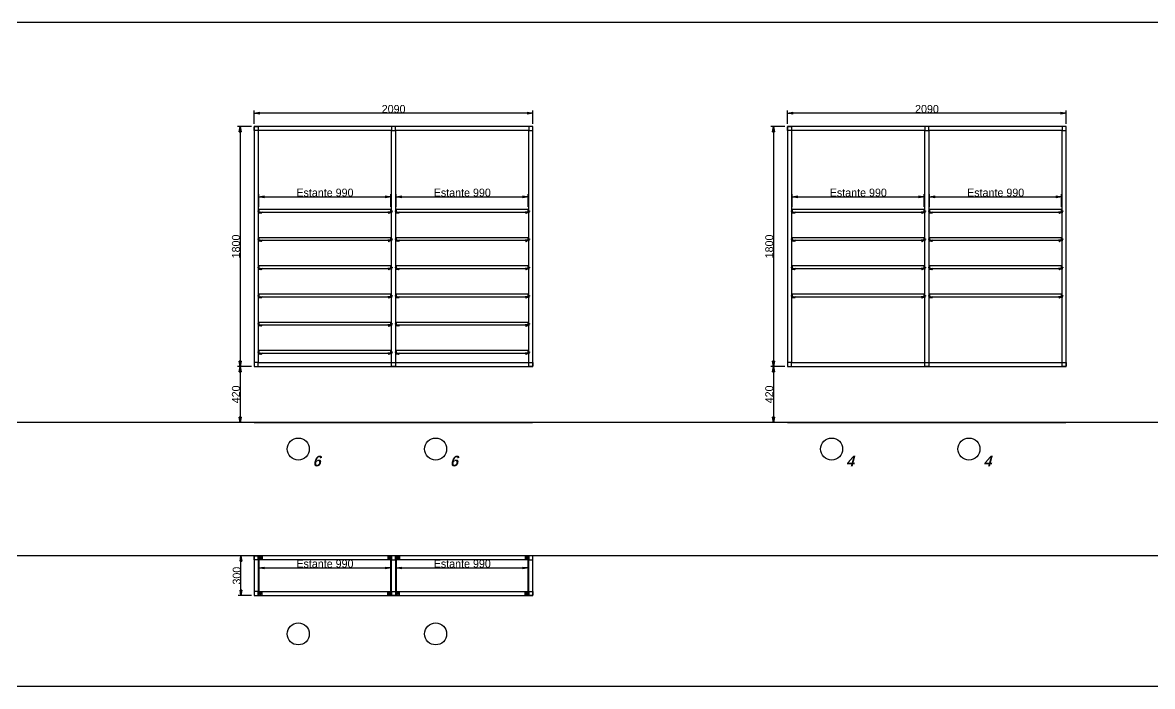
# Paper-space layout 'Jordi B.' of a CAD drawing. Header units: millimetres. Extents: x 23627 to 226976, y -18096 to 223844.
# Drawn here: x 73455 to 81928, y 99685 to 104666 of the extents above; entities that cross this region are included whole.
import ezdxf

# ---------------------------------------------------------------- set-up
doc = ezdxf.new("R2010")
doc.units = ezdxf.units.MM
doc.header["$PDMODE"] = 35
doc.header["$PDSIZE"] = 5
doc.linetypes.add('Discontinua JB', pattern=[0.75, 0.5, -0.25])
for name, color, linetype in [('Cotas bloques dinámicos PM espacio', 140, 'Continuous'), ('Linea Capa Color 0000 JB', 7, 'Continuous'), ('Linea Capa Color 0140 Blau Vidre JB', 140, 'Continuous'), ('Linea Capa Color 0202 Lila Parets JB', 202, 'Continuous')]:
    doc.layers.add(name, color=color, linetype=linetype)
doc.styles.add('Jordi Ava', font='Avant Garde MEdium BT.ttf')
doc.styles.add('Stylus BT JB', font='stylu.ttf', dxfattribs={"oblique": 15})
doc.dimstyles.new('Jordi Ava 2015', dxfattribs={"dimtxt": 60, "dimasz": 40, "dimexe": 20, "dimexo": 20, "dimgap": 0.09, "dimtad": 1, "dimdec": 0, "dimzin": 0, "dimdsep": 46, "dimtxsty": 'Jordi Ava', "dimblk": 'CLOSED', "dimcen": 1.5, "dimclrd": 7, "dimclre": 7, "dimclrt": 256, "dimadec": 0, "dimazin": 0, "dimtfac": 0.05, "dimtdec": 0, "dimtofl": 0, "dimtmove": 0, "dimatfit": 3, "dimldrblk": 'CLOSED', "dimfxl": 90, "dimtolj": 1, "dimtzin": 0, "dimlwd": -1, "dimlwe": -1, "dimarcsym": 0})

# ---------------------------------------------------------------- blocks, each defined once
blk = doc.blocks.new('*U784')
at = {"layer": 'Linea Capa Color 0202 Lila Parets JB', "ltscale": 10}
for p, q in [((64496.7, 3000), (0, 3000)), ((64496.7, 0), (700, 0))]:
    blk.add_line(p, q, dxfattribs=at)
blk = doc.blocks.new('_Closed')
at = {"color": 0, "linetype": 'ByBlock', "lineweight": -2}
for p, q in [((-1, 0.17), (0, 0)), ((-1, 0.17), (-1, -0.17)), ((0, 0), (-1, -0.17)), ((0, 0), (-1, 0))]:
    blk.add_line(p, q, dxfattribs=at)
blk = doc.blocks.new('*D2102')
at = {"layer": 'Cotas bloques dinámicos PM espacio', "color": 7, "ltscale": 10, "transparency": 16777216}
for p, q in [((-1043.7, 2240), (-1043.7, 2340)), ((1006.3, 2320), (-1003.7, 2320)), ((1046.3, 2240), (1046.3, 2340))]:
    blk.add_line(p, q, dxfattribs=at)
at = {"layer": 'Defpoints', "color": 0, "ltscale": 10, "transparency": 16777216}
for p in [(-1043.7, 2320), (-1043.7, 2220), (1046.3, 2220)]:
    blk.add_point(p, dxfattribs=at)
at = {"layer": 'Cotas bloques dinámicos PM espacio', "color": 7, "ltscale": 10, "transparency": 16777216, "xscale": 40, "yscale": 40, "zscale": 40, "rotation": 180}
blk.add_blockref('_Closed', (-1043.7, 2320), dxfattribs=at)
at = {"layer": 'Cotas bloques dinámicos PM espacio', "color": 7, "ltscale": 10, "transparency": 16777216, "xscale": 40, "yscale": 40, "zscale": 40}
blk.add_blockref('_Closed', (1046.3, 2320), dxfattribs=at)
at = {"layer": 'Cotas bloques dinámicos PM espacio', "ltscale": 10, "transparency": 16777216, "insert": (1.3, 2351.3), "char_height": 60, "attachment_point": 5, "style": 'Jordi Ava'}
blk.add_mtext('\\A1;2090', dxfattribs=at)
blk = doc.blocks.new('*D2103')
at = {"layer": 'Cotas bloques dinámicos PM espacio', "color": 7, "ltscale": 10, "transparency": 16777216}
for p, q in [((-1063.7, 2220), (-1169.9, 2220)), ((-1149.9, 2180), (-1149.9, 460.5)), ((-1063.7, 420.5), (-1169.9, 420.5))]:
    blk.add_line(p, q, dxfattribs=at)
at = {"layer": 'Defpoints', "color": 0, "ltscale": 10, "transparency": 16777216}
for p in [(-1043.7, 2220), (-1149.9, 420.5), (-1043.7, 420.5)]:
    blk.add_point(p, dxfattribs=at)
at = {"layer": 'Cotas bloques dinámicos PM espacio', "color": 7, "ltscale": 10, "transparency": 16777216, "xscale": 40, "yscale": 40, "zscale": 40}
for p, rotation in [((-1149.9, 2220), 90), ((-1149.9, 420.5), 270)]:
    blk.add_blockref('_Closed', p, dxfattribs=dict(at, rotation=rotation))
at = {"layer": 'Cotas bloques dinámicos PM espacio', "ltscale": 10, "transparency": 16777216, "insert": (-1181.1, 1320.2), "char_height": 60, "attachment_point": 5, "rotation": 90, "style": 'Jordi Ava'}
blk.add_mtext('\\A1;1800', dxfattribs=at)
blk = doc.blocks.new('*D1209')
at = {"layer": 'Cotas bloques dinámicos PM espacio', "color": 7, "ltscale": 10, "transparency": 16777216}
for p, q in [((-1063.7, 420.5), (-1169.9, 420.5)), ((-1149.9, 380.5), (-1149.9, 40)), ((-1063.7, 0), (-1169.9, 0))]:
    blk.add_line(p, q, dxfattribs=at)
at = {"layer": 'Defpoints', "color": 0, "ltscale": 10, "transparency": 16777216}
for p in [(-1043.7, 420.5), (-1043.7, 0), (-1149.9, 0)]:
    blk.add_point(p, dxfattribs=at)
at = {"layer": 'Cotas bloques dinámicos PM espacio', "color": 7, "ltscale": 10, "transparency": 16777216, "xscale": 40, "yscale": 40, "zscale": 40}
for p, rotation in [((-1149.9, 420.5), 90), ((-1149.9, 0), 270)]:
    blk.add_blockref('_Closed', p, dxfattribs=dict(at, rotation=rotation))
at = {"layer": 'Cotas bloques dinámicos PM espacio', "ltscale": 10, "transparency": 16777216, "insert": (-1181.1, 210.2), "char_height": 60, "attachment_point": 5, "rotation": 90, "style": 'Jordi Ava'}
blk.add_mtext('\\A1;420', dxfattribs=at)
blk = doc.blocks.new('*D1210')
at = {"layer": 'Cotas bloques dinámicos PM espacio', "color": 7, "ltscale": 10, "transparency": 16777216}
for p, q in [((-1008.7, 1617), (-1008.7, 1712.5)), ((-18.7, 1617), (-18.7, 1712.5)), ((-968.7, 1692.5), (-58.7, 1692.5))]:
    blk.add_line(p, q, dxfattribs=at)
at = {"layer": 'Defpoints', "color": 0, "ltscale": 10, "transparency": 16777216}
for p in [(-18.7, 1692.5), (-1008.7, 1597), (-18.7, 1597)]:
    blk.add_point(p, dxfattribs=at)
at = {"layer": 'Cotas bloques dinámicos PM espacio', "color": 7, "ltscale": 10, "transparency": 16777216, "xscale": 40, "yscale": 40, "zscale": 40, "rotation": 180}
blk.add_blockref('_Closed', (-1008.7, 1692.5), dxfattribs=at)
at = {"layer": 'Cotas bloques dinámicos PM espacio', "color": 7, "ltscale": 10, "transparency": 16777216, "xscale": 40, "yscale": 40, "zscale": 40}
blk.add_blockref('_Closed', (-18.7, 1692.5), dxfattribs=at)
at = {"layer": 'Cotas bloques dinámicos PM espacio', "ltscale": 10, "transparency": 16777216, "insert": (-513.7, 1723.8), "char_height": 60, "attachment_point": 5, "style": 'Jordi Ava'}
blk.add_mtext('\\A1;Estante 990', dxfattribs=at)
blk = doc.blocks.new('*D1208')
at = {"layer": 'Cotas bloques dinámicos PM espacio', "color": 7, "ltscale": 10, "transparency": 16777216}
for p, q in [((21.3, 1617), (21.3, 1712.5)), ((1011.3, 1617), (1011.3, 1712.5)), ((61.3, 1692.5), (971.3, 1692.5))]:
    blk.add_line(p, q, dxfattribs=at)
at = {"layer": 'Defpoints', "color": 0, "ltscale": 10, "transparency": 16777216}
for p in [(1011.3, 1692.5), (21.3, 1597), (1011.3, 1597)]:
    blk.add_point(p, dxfattribs=at)
at = {"layer": 'Cotas bloques dinámicos PM espacio', "color": 7, "ltscale": 10, "transparency": 16777216, "xscale": 40, "yscale": 40, "zscale": 40, "rotation": 180}
blk.add_blockref('_Closed', (21.3, 1692.5), dxfattribs=at)
at = {"layer": 'Cotas bloques dinámicos PM espacio', "color": 7, "ltscale": 10, "transparency": 16777216, "xscale": 40, "yscale": 40, "zscale": 40}
blk.add_blockref('_Closed', (1011.3, 1692.5), dxfattribs=at)
at = {"layer": 'Cotas bloques dinámicos PM espacio', "ltscale": 10, "transparency": 16777216, "insert": (516.3, 1723.8), "char_height": 60, "attachment_point": 5, "style": 'Jordi Ava'}
blk.add_mtext('\\A1;Estante 990', dxfattribs=at)
blk = doc.blocks.new('*D1211')
at = {"layer": 'Cotas bloques dinámicos PM espacio', "color": 7, "ltscale": 10, "transparency": 16777216}
for p, q in [((-1043.7, 2240), (-1043.7, 2340)), ((1006.3, 2320), (-1003.7, 2320)), ((1046.3, 2240), (1046.3, 2340))]:
    blk.add_line(p, q, dxfattribs=at)
at = {"layer": 'Defpoints', "color": 0, "ltscale": 10, "transparency": 16777216}
for p in [(-1043.7, 2320), (-1043.7, 2220), (1046.3, 2220)]:
    blk.add_point(p, dxfattribs=at)
at = {"layer": 'Cotas bloques dinámicos PM espacio', "color": 7, "ltscale": 10, "transparency": 16777216, "xscale": 40, "yscale": 40, "zscale": 40, "rotation": 180}
blk.add_blockref('_Closed', (-1043.7, 2320), dxfattribs=at)
at = {"layer": 'Cotas bloques dinámicos PM espacio', "color": 7, "ltscale": 10, "transparency": 16777216, "xscale": 40, "yscale": 40, "zscale": 40}
blk.add_blockref('_Closed', (1046.3, 2320), dxfattribs=at)
at = {"layer": 'Cotas bloques dinámicos PM espacio', "ltscale": 10, "transparency": 16777216, "insert": (1.3, 2351.3), "char_height": 60, "attachment_point": 5, "style": 'Jordi Ava'}
blk.add_mtext('\\A1;2090', dxfattribs=at)
blk = doc.blocks.new('*D1212')
at = {"layer": 'Cotas bloques dinámicos PM espacio', "color": 7, "ltscale": 10, "transparency": 16777216}
for p, q in [((-1063.7, 2220), (-1169.9, 2220)), ((-1149.9, 2180), (-1149.9, 460.5)), ((-1063.7, 420.5), (-1169.9, 420.5))]:
    blk.add_line(p, q, dxfattribs=at)
at = {"layer": 'Defpoints', "color": 0, "ltscale": 10, "transparency": 16777216}
for p in [(-1043.7, 2220), (-1149.9, 420.5), (-1043.7, 420.5)]:
    blk.add_point(p, dxfattribs=at)
at = {"layer": 'Cotas bloques dinámicos PM espacio', "color": 7, "ltscale": 10, "transparency": 16777216, "xscale": 40, "yscale": 40, "zscale": 40}
for p, rotation in [((-1149.9, 2220), 90), ((-1149.9, 420.5), 270)]:
    blk.add_blockref('_Closed', p, dxfattribs=dict(at, rotation=rotation))
at = {"layer": 'Cotas bloques dinámicos PM espacio', "ltscale": 10, "transparency": 16777216, "insert": (-1181.1, 1320.2), "char_height": 60, "attachment_point": 5, "rotation": 90, "style": 'Jordi Ava'}
blk.add_mtext('\\A1;1800', dxfattribs=at)
blk = doc.blocks.new('*D1213')
at = {"layer": 'Cotas bloques dinámicos PM espacio', "color": 7, "ltscale": 10, "transparency": 16777216}
for p, q in [((-1063.7, 420.5), (-1169.9, 420.5)), ((-1149.9, 380.5), (-1149.9, 40)), ((-1063.7, 0), (-1169.9, 0))]:
    blk.add_line(p, q, dxfattribs=at)
at = {"layer": 'Defpoints', "color": 0, "ltscale": 10, "transparency": 16777216}
for p in [(-1043.7, 420.5), (-1043.7, 0), (-1149.9, 0)]:
    blk.add_point(p, dxfattribs=at)
at = {"layer": 'Cotas bloques dinámicos PM espacio', "color": 7, "ltscale": 10, "transparency": 16777216, "xscale": 40, "yscale": 40, "zscale": 40}
for p, rotation in [((-1149.9, 420.5), 90), ((-1149.9, 0), 270)]:
    blk.add_blockref('_Closed', p, dxfattribs=dict(at, rotation=rotation))
at = {"layer": 'Cotas bloques dinámicos PM espacio', "ltscale": 10, "transparency": 16777216, "insert": (-1181.1, 210.2), "char_height": 60, "attachment_point": 5, "rotation": 90, "style": 'Jordi Ava'}
blk.add_mtext('\\A1;420', dxfattribs=at)
blk = doc.blocks.new('*D1214')
at = {"layer": 'Cotas bloques dinámicos PM espacio', "color": 7, "ltscale": 10, "transparency": 16777216}
for p, q in [((-1008.7, 1617), (-1008.7, 1712.5)), ((-18.7, 1617), (-18.7, 1712.5)), ((-968.7, 1692.5), (-58.7, 1692.5))]:
    blk.add_line(p, q, dxfattribs=at)
at = {"layer": 'Defpoints', "color": 0, "ltscale": 10, "transparency": 16777216}
for p in [(-18.7, 1692.5), (-1008.7, 1597), (-18.7, 1597)]:
    blk.add_point(p, dxfattribs=at)
at = {"layer": 'Cotas bloques dinámicos PM espacio', "color": 7, "ltscale": 10, "transparency": 16777216, "xscale": 40, "yscale": 40, "zscale": 40, "rotation": 180}
blk.add_blockref('_Closed', (-1008.7, 1692.5), dxfattribs=at)
at = {"layer": 'Cotas bloques dinámicos PM espacio', "color": 7, "ltscale": 10, "transparency": 16777216, "xscale": 40, "yscale": 40, "zscale": 40}
blk.add_blockref('_Closed', (-18.7, 1692.5), dxfattribs=at)
at = {"layer": 'Cotas bloques dinámicos PM espacio', "ltscale": 10, "transparency": 16777216, "insert": (-513.7, 1723.8), "char_height": 60, "attachment_point": 5, "style": 'Jordi Ava'}
blk.add_mtext('\\A1;Estante 990', dxfattribs=at)
blk = doc.blocks.new('*D1215')
at = {"layer": 'Cotas bloques dinámicos PM espacio', "color": 7, "ltscale": 10, "transparency": 16777216}
for p, q in [((21.3, 1617), (21.3, 1712.5)), ((1011.3, 1617), (1011.3, 1712.5)), ((61.3, 1692.5), (971.3, 1692.5))]:
    blk.add_line(p, q, dxfattribs=at)
at = {"layer": 'Defpoints', "color": 0, "ltscale": 10, "transparency": 16777216}
for p in [(1011.3, 1692.5), (21.3, 1597), (1011.3, 1597)]:
    blk.add_point(p, dxfattribs=at)
at = {"layer": 'Cotas bloques dinámicos PM espacio', "color": 7, "ltscale": 10, "transparency": 16777216, "xscale": 40, "yscale": 40, "zscale": 40, "rotation": 180}
blk.add_blockref('_Closed', (21.3, 1692.5), dxfattribs=at)
at = {"layer": 'Cotas bloques dinámicos PM espacio', "color": 7, "ltscale": 10, "transparency": 16777216, "xscale": 40, "yscale": 40, "zscale": 40}
blk.add_blockref('_Closed', (1011.3, 1692.5), dxfattribs=at)
at = {"layer": 'Cotas bloques dinámicos PM espacio', "ltscale": 10, "transparency": 16777216, "insert": (516.3, 1723.8), "char_height": 60, "attachment_point": 5, "style": 'Jordi Ava'}
blk.add_mtext('\\A1;Estante 990', dxfattribs=at)
blk = doc.blocks.new('*D1239')
at = {"layer": 'Cotas bloques dinámicos PM espacio', "color": 7, "ltscale": 10, "transparency": 16777216}
for p, q in [((-20, 0), (-120, 0)), ((-100, -260), (-100, -40)), ((-20, -300), (-120, -300))]:
    blk.add_line(p, q, dxfattribs=at)
at = {"layer": 'Defpoints', "color": 0, "ltscale": 10, "transparency": 16777216}
for p in [(-100, 0), (0, 0), (0, -300)]:
    blk.add_point(p, dxfattribs=at)
at = {"layer": 'Cotas bloques dinámicos PM espacio', "color": 7, "ltscale": 10, "transparency": 16777216, "xscale": 40, "yscale": 40, "zscale": 40}
for p, rotation in [((-100, 0), 90), ((-100, -300), 270)]:
    blk.add_blockref('_Closed', p, dxfattribs=dict(at, rotation=rotation))
at = {"layer": 'Cotas bloques dinámicos PM espacio', "ltscale": 10, "transparency": 16777216, "insert": (-131.3, -150), "char_height": 60, "attachment_point": 5, "rotation": 90, "style": 'Jordi Ava'}
blk.add_mtext('\\A1;300', dxfattribs=at)
blk = doc.blocks.new('*D1240')
at = {"layer": 'Cotas bloques dinámicos PM espacio', "color": 7, "ltscale": 10, "transparency": 16777216}
for p, q in [((35, -20.7), (35, -111.8)), ((1025, -20), (1025, -111.8)), ((75, -91.8), (985, -91.8))]:
    blk.add_line(p, q, dxfattribs=at)
at = {"layer": 'Defpoints', "color": 0, "ltscale": 10, "transparency": 16777216}
for p in [(35, -0.7), (1025, 0), (1025, -91.8)]:
    blk.add_point(p, dxfattribs=at)
at = {"layer": 'Cotas bloques dinámicos PM espacio', "color": 7, "ltscale": 10, "transparency": 16777216, "xscale": 40, "yscale": 40, "zscale": 40, "rotation": 180}
blk.add_blockref('_Closed', (35, -91.8), dxfattribs=at)
at = {"layer": 'Cotas bloques dinámicos PM espacio', "color": 7, "ltscale": 10, "transparency": 16777216, "xscale": 40, "yscale": 40, "zscale": 40}
blk.add_blockref('_Closed', (1025, -91.8), dxfattribs=at)
at = {"layer": 'Cotas bloques dinámicos PM espacio', "ltscale": 10, "transparency": 16777216, "insert": (530, -60.5), "char_height": 60, "attachment_point": 5, "style": 'Jordi Ava'}
blk.add_mtext('\\A1;Estante 990', dxfattribs=at)
blk = doc.blocks.new('*D1241')
at = {"layer": 'Cotas bloques dinámicos PM espacio', "color": 7, "ltscale": 10, "transparency": 16777216}
for p, q in [((1065, -20.7), (1065, -111.8)), ((2055, -20), (2055, -111.8)), ((1105, -91.8), (2015, -91.8))]:
    blk.add_line(p, q, dxfattribs=at)
at = {"layer": 'Defpoints', "color": 0, "ltscale": 10, "transparency": 16777216}
for p in [(1065, -0.7), (2055, 0), (2055, -91.8)]:
    blk.add_point(p, dxfattribs=at)
at = {"layer": 'Cotas bloques dinámicos PM espacio', "color": 7, "ltscale": 10, "transparency": 16777216, "xscale": 40, "yscale": 40, "zscale": 40, "rotation": 180}
blk.add_blockref('_Closed', (1065, -91.8), dxfattribs=at)
at = {"layer": 'Cotas bloques dinámicos PM espacio', "color": 7, "ltscale": 10, "transparency": 16777216, "xscale": 40, "yscale": 40, "zscale": 40}
blk.add_blockref('_Closed', (2055, -91.8), dxfattribs=at)
at = {"layer": 'Cotas bloques dinámicos PM espacio', "ltscale": 10, "transparency": 16777216, "insert": (1560, -60.5), "char_height": 60, "attachment_point": 5, "style": 'Jordi Ava'}
blk.add_mtext('\\A1;Estante 990', dxfattribs=at)
blk = doc.blocks.new('PM202308140932')
at = {"layer": 'Cotas bloques dinámicos PM espacio', "ltscale": 10}
for centre in [(-713.7, -200), (316.3, -200)]:
    blk.add_circle(centre, 82.4, dxfattribs=at)
at = {"layer": 'Linea Capa Color 0000 JB', "linetype": 'Discontinua JB', "ltscale": 10}
for points in [[(-1043.7, 2220), (-1013.7, 2220), (-1013.7, 2190), (-1043.7, 2190)], [(16.3, 2220), (-13.7, 2220), (-13.7, 2190), (16.3, 2190)], [(1046.3, 2220), (1016.3, 2220), (1016.3, 2190), (1046.3, 2190)], [(-1043.7, 420.5), (-1013.7, 420.5), (-1013.7, 450.5), (-1043.7, 450.5)], [(16.3, 420.5), (-13.7, 420.5), (-13.7, 450.5), (16.3, 450.5)], [(1046.3, 420.5), (1016.3, 420.5), (1016.3, 450.5), (1046.3, 450.5)]]:
    blk.add_lwpolyline(points, close=True, dxfattribs=at)
at = {"layer": 'Linea Capa Color 0000 JB', "ltscale": 10}
for points in [[(-1043.7, 420.5), (1046.3, 420.5), (1046.3, 2220), (-1043.7, 2220)], [(-1013.7, 450.5), (-13.7, 450.5), (-13.7, 2190), (-1013.7, 2190)], [(16.3, 450.5), (1016.3, 450.5), (1016.3, 2190), (16.3, 2190)], [(-986.7, 1575.4), (-1011.7, 1575.4), (-1011.7, 1585.4), (-1015.7, 1585.4), (-1015.7, 1588.4), (-1017.7, 1588.4), (-1017.7, 1583.4), (-1013.7, 1583.4), (-1013.7, 1573.4), (-986.7, 1573.4)], [(-40.7, 1575.4), (-15.7, 1575.4), (-15.7, 1585.4), (-11.7, 1585.4), (-11.7, 1588.4), (-9.7, 1588.4), (-9.7, 1583.4), (-13.7, 1583.4), (-13.7, 1573.4), (-40.7, 1573.4)], [(43.3, 1575.4), (18.3, 1575.4), (18.3, 1585.4), (14.3, 1585.4), (14.3, 1588.4), (12.3, 1588.4), (12.3, 1583.4), (16.3, 1583.4), (16.3, 1573.4), (43.3, 1573.4)], [(989.3, 1575.4), (1014.3, 1575.4), (1014.3, 1585.4), (1018.3, 1585.4), (1018.3, 1588.4), (1020.3, 1588.4), (1020.3, 1583.4), (1016.3, 1583.4), (1016.3, 1573.4), (989.3, 1573.4)], [(-986.7, 1363.7), (-1011.7, 1363.7), (-1011.7, 1373.7), (-1015.7, 1373.7), (-1015.7, 1376.7), (-1017.7, 1376.7), (-1017.7, 1371.7), (-1013.7, 1371.7), (-1013.7, 1361.7), (-986.7, 1361.7)], [(-40.7, 1363.7), (-15.7, 1363.7), (-15.7, 1373.7), (-11.7, 1373.7), (-11.7, 1376.7), (-9.7, 1376.7), (-9.7, 1371.7), (-13.7, 1371.7), (-13.7, 1361.7), (-40.7, 1361.7)], [(43.3, 1363.7), (18.3, 1363.7), (18.3, 1373.7), (14.3, 1373.7), (14.3, 1376.7), (12.3, 1376.7), (12.3, 1371.7), (16.3, 1371.7), (16.3, 1361.7), (43.3, 1361.7)], [(989.3, 1363.7), (1014.3, 1363.7), (1014.3, 1373.7), (1018.3, 1373.7), (1018.3, 1376.7), (1020.3, 1376.7), (1020.3, 1371.7), (1016.3, 1371.7), (1016.3, 1361.7), (989.3, 1361.7)], [(-986.7, 1151.7), (-1011.7, 1151.7), (-1011.7, 1161.7), (-1015.7, 1161.7), (-1015.7, 1164.7), (-1017.7, 1164.7), (-1017.7, 1159.7), (-1013.7, 1159.7), (-1013.7, 1149.7), (-986.7, 1149.7)], [(-40.7, 1151.7), (-15.7, 1151.7), (-15.7, 1161.7), (-11.7, 1161.7), (-11.7, 1164.7), (-9.7, 1164.7), (-9.7, 1159.7), (-13.7, 1159.7), (-13.7, 1149.7), (-40.7, 1149.7)], [(43.3, 1151.7), (18.3, 1151.7), (18.3, 1161.7), (14.3, 1161.7), (14.3, 1164.7), (12.3, 1164.7), (12.3, 1159.7), (16.3, 1159.7), (16.3, 1149.7), (43.3, 1149.7)], [(989.3, 1151.7), (1014.3, 1151.7), (1014.3, 1161.7), (1018.3, 1161.7), (1018.3, 1164.7), (1020.3, 1164.7), (1020.3, 1159.7), (1016.3, 1159.7), (1016.3, 1149.7), (989.3, 1149.7)], [(-986.7, 940), (-1011.7, 940), (-1011.7, 950), (-1015.7, 950), (-1015.7, 953), (-1017.7, 953), (-1017.7, 948), (-1013.7, 948), (-1013.7, 938), (-986.7, 938)], [(-986.7, 940), (-1011.7, 940), (-1011.7, 950), (-1015.7, 950), (-1015.7, 953), (-1017.7, 953), (-1017.7, 948), (-1013.7, 948), (-1013.7, 938), (-986.7, 938)], [(-40.7, 940), (-15.7, 940), (-15.7, 950), (-11.7, 950), (-11.7, 953), (-9.7, 953), (-9.7, 948), (-13.7, 948), (-13.7, 938), (-40.7, 938)], [(-40.7, 940), (-15.7, 940), (-15.7, 950), (-11.7, 950), (-11.7, 953), (-9.7, 953), (-9.7, 948), (-13.7, 948), (-13.7, 938), (-40.7, 938)], [(43.3, 940), (18.3, 940), (18.3, 950), (14.3, 950), (14.3, 953), (12.3, 953), (12.3, 948), (16.3, 948), (16.3, 938), (43.3, 938)], [(43.3, 940), (18.3, 940), (18.3, 950), (14.3, 950), (14.3, 953), (12.3, 953), (12.3, 948), (16.3, 948), (16.3, 938), (43.3, 938)], [(989.3, 940), (1014.3, 940), (1014.3, 950), (1018.3, 950), (1018.3, 953), (1020.3, 953), (1020.3, 948), (1016.3, 948), (1016.3, 938), (989.3, 938)], [(989.3, 940), (1014.3, 940), (1014.3, 950), (1018.3, 950), (1018.3, 953), (1020.3, 953), (1020.3, 948), (1016.3, 948), (1016.3, 938), (989.3, 938)], [(-986.7, 728), (-1011.7, 728), (-1011.7, 738), (-1015.7, 738), (-1015.7, 741), (-1017.7, 741), (-1017.7, 736), (-1013.7, 736), (-1013.7, 726), (-986.7, 726)], [(-40.7, 728), (-15.7, 728), (-15.7, 738), (-11.7, 738), (-11.7, 741), (-9.7, 741), (-9.7, 736), (-13.7, 736), (-13.7, 726), (-40.7, 726)], [(43.3, 728), (18.3, 728), (18.3, 738), (14.3, 738), (14.3, 741), (12.3, 741), (12.3, 736), (16.3, 736), (16.3, 726), (43.3, 726)], [(989.3, 728), (1014.3, 728), (1014.3, 738), (1018.3, 738), (1018.3, 741), (1020.3, 741), (1020.3, 736), (1016.3, 736), (1016.3, 726), (989.3, 726)], [(-986.7, 516.3), (-1011.7, 516.3), (-1011.7, 526.3), (-1015.7, 526.3), (-1015.7, 529.3), (-1017.7, 529.3), (-1017.7, 524.3), (-1013.7, 524.3), (-1013.7, 514.3), (-986.7, 514.3)], [(-40.7, 516.3), (-15.7, 516.3), (-15.7, 526.3), (-11.7, 526.3), (-11.7, 529.3), (-9.7, 529.3), (-9.7, 524.3), (-13.7, 524.3), (-13.7, 514.3), (-40.7, 514.3)], [(43.3, 516.3), (18.3, 516.3), (18.3, 526.3), (14.3, 526.3), (14.3, 529.3), (12.3, 529.3), (12.3, 524.3), (16.3, 524.3), (16.3, 514.3), (43.3, 514.3)], [(989.3, 516.3), (1014.3, 516.3), (1014.3, 526.3), (1018.3, 526.3), (1018.3, 529.3), (1020.3, 529.3), (1020.3, 524.3), (1016.3, 524.3), (1016.3, 514.3), (989.3, 514.3)]]:
    blk.add_lwpolyline(points, close=True, dxfattribs=at)
at = {"layer": 'Linea Capa Color 0000 JB', "ltscale": 50}
for points in [[(-1008.7, 1578.4), (-18.7, 1578.4), (-18.7, 1597.4), (-1008.7, 1597.4)], [(21.3, 1578.4), (1011.3, 1578.4), (1011.3, 1597.4), (21.3, 1597.4)], [(-1008.7, 1366.7), (-18.7, 1366.7), (-18.7, 1385.7), (-1008.7, 1385.7)], [(21.3, 1366.7), (1011.3, 1366.7), (1011.3, 1385.7), (21.3, 1385.7)], [(-1008.7, 1154.7), (-18.7, 1154.7), (-18.7, 1173.7), (-1008.7, 1173.7)], [(21.3, 1154.7), (1011.3, 1154.7), (1011.3, 1173.7), (21.3, 1173.7)], [(-1008.7, 943), (-18.7, 943), (-18.7, 962), (-1008.7, 962)], [(21.3, 943), (1011.3, 943), (1011.3, 962), (21.3, 962)], [(-1008.7, 731), (-18.7, 731), (-18.7, 750), (-1008.7, 750)], [(21.3, 731), (1011.3, 731), (1011.3, 750), (21.3, 750)], [(-1008.7, 519.3), (-18.7, 519.3), (-18.7, 538.3), (-1008.7, 538.3)], [(21.3, 519.3), (1011.3, 519.3), (1011.3, 538.3), (21.3, 538.3)]]:
    blk.add_lwpolyline(points, close=True, dxfattribs=at)
at = {"layer": 'Linea Capa Color 0140 Blau Vidre JB', "ltscale": 10}
for points in [[(-1000.2, 1578.4), (-985.2, 1578.4), (-990, 1575.4), (-990.7, 1575.4), (-990.7, 1571.4), (-992.2, 1567.4), (-993.2, 1567.4), (-994.7, 1571.4), (-994.7, 1575.4), (-995.5, 1575.4)], [(-27.1, 1578.4), (-42.1, 1578.4), (-37.4, 1575.4), (-36.6, 1575.4), (-36.6, 1571.4), (-35.1, 1567.4), (-34.1, 1567.4), (-32.6, 1571.4), (-32.6, 1575.4), (-31.9, 1575.4)], [(29.8, 1578.4), (44.8, 1578.4), (40, 1575.4), (39.3, 1575.4), (39.3, 1571.4), (37.8, 1567.4), (36.8, 1567.4), (35.3, 1571.4), (35.3, 1575.4), (34.5, 1575.4)], [(1002.9, 1578.4), (987.9, 1578.4), (992.6, 1575.4), (993.4, 1575.4), (993.4, 1571.4), (994.9, 1567.4), (995.9, 1567.4), (997.4, 1571.4), (997.4, 1575.4), (998.1, 1575.4)], [(-1000.2, 1366.7), (-985.2, 1366.7), (-990, 1363.7), (-990.7, 1363.7), (-990.7, 1359.7), (-992.2, 1355.7), (-993.2, 1355.7), (-994.7, 1359.7), (-994.7, 1363.7), (-995.5, 1363.7)], [(-27.1, 1366.7), (-42.1, 1366.7), (-37.4, 1363.7), (-36.6, 1363.7), (-36.6, 1359.7), (-35.1, 1355.7), (-34.1, 1355.7), (-32.6, 1359.7), (-32.6, 1363.7), (-31.9, 1363.7)], [(29.8, 1366.7), (44.8, 1366.7), (40, 1363.7), (39.3, 1363.7), (39.3, 1359.7), (37.8, 1355.7), (36.8, 1355.7), (35.3, 1359.7), (35.3, 1363.7), (34.5, 1363.7)], [(1002.9, 1366.7), (987.9, 1366.7), (992.6, 1363.7), (993.4, 1363.7), (993.4, 1359.7), (994.9, 1355.7), (995.9, 1355.7), (997.4, 1359.7), (997.4, 1363.7), (998.1, 1363.7)], [(-1000.2, 1154.7), (-985.2, 1154.7), (-990, 1151.7), (-990.7, 1151.7), (-990.7, 1147.7), (-992.2, 1143.7), (-993.2, 1143.7), (-994.7, 1147.7), (-994.7, 1151.7), (-995.5, 1151.7)], [(-27.1, 1154.7), (-42.1, 1154.7), (-37.4, 1151.7), (-36.6, 1151.7), (-36.6, 1147.7), (-35.1, 1143.7), (-34.1, 1143.7), (-32.6, 1147.7), (-32.6, 1151.7), (-31.9, 1151.7)], [(29.8, 1154.7), (44.8, 1154.7), (40, 1151.7), (39.3, 1151.7), (39.3, 1147.7), (37.8, 1143.7), (36.8, 1143.7), (35.3, 1147.7), (35.3, 1151.7), (34.5, 1151.7)], [(1002.9, 1154.7), (987.9, 1154.7), (992.6, 1151.7), (993.4, 1151.7), (993.4, 1147.7), (994.9, 1143.7), (995.9, 1143.7), (997.4, 1147.7), (997.4, 1151.7), (998.1, 1151.7)], [(-1000.2, 943), (-985.2, 943), (-990, 940), (-990.7, 940), (-990.7, 936), (-992.2, 932), (-993.2, 932), (-994.7, 936), (-994.7, 940), (-995.5, 940)], [(-1000.2, 943), (-985.2, 943), (-990, 940), (-990.7, 940), (-990.7, 936), (-992.2, 932), (-993.2, 932), (-994.7, 936), (-994.7, 940), (-995.5, 940)], [(-27.1, 943), (-42.1, 943), (-37.4, 940), (-36.6, 940), (-36.6, 936), (-35.1, 932), (-34.1, 932), (-32.6, 936), (-32.6, 940), (-31.9, 940)], [(-27.1, 943), (-42.1, 943), (-37.4, 940), (-36.6, 940), (-36.6, 936), (-35.1, 932), (-34.1, 932), (-32.6, 936), (-32.6, 940), (-31.9, 940)], [(29.8, 943), (44.8, 943), (40, 940), (39.3, 940), (39.3, 936), (37.8, 932), (36.8, 932), (35.3, 936), (35.3, 940), (34.5, 940)], [(29.8, 943), (44.8, 943), (40, 940), (39.3, 940), (39.3, 936), (37.8, 932), (36.8, 932), (35.3, 936), (35.3, 940), (34.5, 940)], [(1002.9, 943), (987.9, 943), (992.6, 940), (993.4, 940), (993.4, 936), (994.9, 932), (995.9, 932), (997.4, 936), (997.4, 940), (998.1, 940)], [(1002.9, 943), (987.9, 943), (992.6, 940), (993.4, 940), (993.4, 936), (994.9, 932), (995.9, 932), (997.4, 936), (997.4, 940), (998.1, 940)], [(-1000.2, 731), (-985.2, 731), (-990, 728), (-990.7, 728), (-990.7, 724), (-992.2, 720), (-993.2, 720), (-994.7, 724), (-994.7, 728), (-995.5, 728)], [(-27.1, 731), (-42.1, 731), (-37.4, 728), (-36.6, 728), (-36.6, 724), (-35.1, 720), (-34.1, 720), (-32.6, 724), (-32.6, 728), (-31.9, 728)], [(29.8, 731), (44.8, 731), (40, 728), (39.3, 728), (39.3, 724), (37.8, 720), (36.8, 720), (35.3, 724), (35.3, 728), (34.5, 728)], [(1002.9, 731), (987.9, 731), (992.6, 728), (993.4, 728), (993.4, 724), (994.9, 720), (995.9, 720), (997.4, 724), (997.4, 728), (998.1, 728)], [(-1000.2, 519.3), (-985.2, 519.3), (-990, 516.3), (-990.7, 516.3), (-990.7, 512.3), (-992.2, 508.3), (-993.2, 508.3), (-994.7, 512.3), (-994.7, 516.3), (-995.5, 516.3)], [(-27.1, 519.3), (-42.1, 519.3), (-37.4, 516.3), (-36.6, 516.3), (-36.6, 512.3), (-35.1, 508.3), (-34.1, 508.3), (-32.6, 512.3), (-32.6, 516.3), (-31.9, 516.3)], [(29.8, 519.3), (44.8, 519.3), (40, 516.3), (39.3, 516.3), (39.3, 512.3), (37.8, 508.3), (36.8, 508.3), (35.3, 512.3), (35.3, 516.3), (34.5, 516.3)], [(1002.9, 519.3), (987.9, 519.3), (992.6, 516.3), (993.4, 516.3), (993.4, 512.3), (994.9, 508.3), (995.9, 508.3), (997.4, 512.3), (997.4, 516.3), (998.1, 516.3)]]:
    blk.add_lwpolyline(points, close=True, dxfattribs=at)
at = {"layer": 'Linea Capa Color 0202 Lila Parets JB', "ltscale": 10}
blk.add_line((-1043.7, 0), (1043.7, 0), dxfattribs=at)
at = {"layer": 'Cotas bloques dinámicos PM espacio', "ltscale": 10, "char_height": 80, "width": 102.993, "attachment_point": 1, "style": 'Stylus BT JB'}
for insert in [(-605.6, -250), (424.4, -250)]:
    blk.add_mtext('{\\fStylus BT|b1|i0|c0|p34;6}', dxfattribs=dict(at, insert=insert))
at = {"layer": 'Cotas bloques dinámicos PM espacio', "ltscale": 10}
dim = blk.add_linear_dim(base=(-1043.7, 2320), p1=(1046.3, 2220), p2=(-1043.7, 2220), dimstyle='Jordi Ava 2015', dxfattribs=at)
dim.commit()
dim.dimension.update_dxf_attribs({"geometry": '*D2102', "text_midpoint": (1.3, 2351.3)})
for base, p1, p2, picture, middle in [((-1149.8902, 420.4993), (-1043.75, 2220), (-1043.75, 420.4993), '*D2103', (-1181.134, 1320.2497)), ((-1149.8902, 0), (-1043.75, 420.4993), (-1043.75, 0), '*D1209', (-1181.134, 210.2497))]:
    dim = blk.add_linear_dim(base=base, p1=p1, p2=p2, angle=90, dimstyle='Jordi Ava 2015', dxfattribs=at)
    dim.commit()
    dim.dimension.update_dxf_attribs({"geometry": picture, "text_midpoint": middle})
for base, p1, p2, picture, middle in [((-18.7, 1692.5), (-1008.7, 1597), (-18.7, 1597), '*D1210', (-513.7, 1723.8)), ((1011.3, 1692.5), (21.3, 1597), (1011.3, 1597), '*D1208', (516.3, 1723.8))]:
    dim = blk.add_linear_dim(base=base, p1=p1, p2=p2, text='Estante <>', dimstyle='Jordi Ava 2015', dxfattribs=at)
    dim.commit()
    dim.dimension.update_dxf_attribs({"geometry": picture, "text_midpoint": middle})
blk = doc.blocks.new('PM202308140933')
at = {"layer": 'Cotas bloques dinámicos PM espacio', "ltscale": 10}
for centre in [(-713.7, -200), (316.3, -200)]:
    blk.add_circle(centre, 82.4, dxfattribs=at)
at = {"layer": 'Linea Capa Color 0000 JB', "linetype": 'Discontinua JB', "ltscale": 10}
for points in [[(-1043.7, 2220), (-1013.7, 2220), (-1013.7, 2190), (-1043.7, 2190)], [(16.3, 2220), (-13.7, 2220), (-13.7, 2190), (16.3, 2190)], [(1046.3, 2220), (1016.3, 2220), (1016.3, 2190), (1046.3, 2190)], [(-1043.7, 420.5), (-1013.7, 420.5), (-1013.7, 450.5), (-1043.7, 450.5)], [(16.3, 420.5), (-13.7, 420.5), (-13.7, 450.5), (16.3, 450.5)], [(1046.3, 420.5), (1016.3, 420.5), (1016.3, 450.5), (1046.3, 450.5)]]:
    blk.add_lwpolyline(points, close=True, dxfattribs=at)
at = {"layer": 'Linea Capa Color 0000 JB', "ltscale": 10}
for points in [[(-1043.7, 420.5), (1046.3, 420.5), (1046.3, 2220), (-1043.7, 2220)], [(-1013.7, 450.5), (-13.7, 450.5), (-13.7, 2190), (-1013.7, 2190)], [(16.3, 450.5), (1016.3, 450.5), (1016.3, 2190), (16.3, 2190)], [(-986.7, 1575.4), (-1011.7, 1575.4), (-1011.7, 1585.4), (-1015.7, 1585.4), (-1015.7, 1588.4), (-1017.7, 1588.4), (-1017.7, 1583.4), (-1013.7, 1583.4), (-1013.7, 1573.4), (-986.7, 1573.4)], [(-40.7, 1575.4), (-15.7, 1575.4), (-15.7, 1585.4), (-11.7, 1585.4), (-11.7, 1588.4), (-9.7, 1588.4), (-9.7, 1583.4), (-13.7, 1583.4), (-13.7, 1573.4), (-40.7, 1573.4)], [(43.3, 1575.4), (18.3, 1575.4), (18.3, 1585.4), (14.3, 1585.4), (14.3, 1588.4), (12.3, 1588.4), (12.3, 1583.4), (16.3, 1583.4), (16.3, 1573.4), (43.3, 1573.4)], [(989.3, 1575.4), (1014.3, 1575.4), (1014.3, 1585.4), (1018.3, 1585.4), (1018.3, 1588.4), (1020.3, 1588.4), (1020.3, 1583.4), (1016.3, 1583.4), (1016.3, 1573.4), (989.3, 1573.4)], [(-986.7, 1363.7), (-1011.7, 1363.7), (-1011.7, 1373.7), (-1015.7, 1373.7), (-1015.7, 1376.7), (-1017.7, 1376.7), (-1017.7, 1371.7), (-1013.7, 1371.7), (-1013.7, 1361.7), (-986.7, 1361.7)], [(-40.7, 1363.7), (-15.7, 1363.7), (-15.7, 1373.7), (-11.7, 1373.7), (-11.7, 1376.7), (-9.7, 1376.7), (-9.7, 1371.7), (-13.7, 1371.7), (-13.7, 1361.7), (-40.7, 1361.7)], [(43.3, 1363.7), (18.3, 1363.7), (18.3, 1373.7), (14.3, 1373.7), (14.3, 1376.7), (12.3, 1376.7), (12.3, 1371.7), (16.3, 1371.7), (16.3, 1361.7), (43.3, 1361.7)], [(989.3, 1363.7), (1014.3, 1363.7), (1014.3, 1373.7), (1018.3, 1373.7), (1018.3, 1376.7), (1020.3, 1376.7), (1020.3, 1371.7), (1016.3, 1371.7), (1016.3, 1361.7), (989.3, 1361.7)], [(-986.7, 1151.7), (-1011.7, 1151.7), (-1011.7, 1161.7), (-1015.7, 1161.7), (-1015.7, 1164.7), (-1017.7, 1164.7), (-1017.7, 1159.7), (-1013.7, 1159.7), (-1013.7, 1149.7), (-986.7, 1149.7)], [(-40.7, 1151.7), (-15.7, 1151.7), (-15.7, 1161.7), (-11.7, 1161.7), (-11.7, 1164.7), (-9.7, 1164.7), (-9.7, 1159.7), (-13.7, 1159.7), (-13.7, 1149.7), (-40.7, 1149.7)], [(43.3, 1151.7), (18.3, 1151.7), (18.3, 1161.7), (14.3, 1161.7), (14.3, 1164.7), (12.3, 1164.7), (12.3, 1159.7), (16.3, 1159.7), (16.3, 1149.7), (43.3, 1149.7)], [(989.3, 1151.7), (1014.3, 1151.7), (1014.3, 1161.7), (1018.3, 1161.7), (1018.3, 1164.7), (1020.3, 1164.7), (1020.3, 1159.7), (1016.3, 1159.7), (1016.3, 1149.7), (989.3, 1149.7)], [(-986.7, 940), (-1011.7, 940), (-1011.7, 950), (-1015.7, 950), (-1015.7, 953), (-1017.7, 953), (-1017.7, 948), (-1013.7, 948), (-1013.7, 938), (-986.7, 938)], [(-986.7, 940), (-1011.7, 940), (-1011.7, 950), (-1015.7, 950), (-1015.7, 953), (-1017.7, 953), (-1017.7, 948), (-1013.7, 948), (-1013.7, 938), (-986.7, 938)], [(-40.7, 940), (-15.7, 940), (-15.7, 950), (-11.7, 950), (-11.7, 953), (-9.7, 953), (-9.7, 948), (-13.7, 948), (-13.7, 938), (-40.7, 938)], [(-40.7, 940), (-15.7, 940), (-15.7, 950), (-11.7, 950), (-11.7, 953), (-9.7, 953), (-9.7, 948), (-13.7, 948), (-13.7, 938), (-40.7, 938)], [(43.3, 940), (18.3, 940), (18.3, 950), (14.3, 950), (14.3, 953), (12.3, 953), (12.3, 948), (16.3, 948), (16.3, 938), (43.3, 938)], [(43.3, 940), (18.3, 940), (18.3, 950), (14.3, 950), (14.3, 953), (12.3, 953), (12.3, 948), (16.3, 948), (16.3, 938), (43.3, 938)], [(989.3, 940), (1014.3, 940), (1014.3, 950), (1018.3, 950), (1018.3, 953), (1020.3, 953), (1020.3, 948), (1016.3, 948), (1016.3, 938), (989.3, 938)], [(989.3, 940), (1014.3, 940), (1014.3, 950), (1018.3, 950), (1018.3, 953), (1020.3, 953), (1020.3, 948), (1016.3, 948), (1016.3, 938), (989.3, 938)]]:
    blk.add_lwpolyline(points, close=True, dxfattribs=at)
at = {"layer": 'Linea Capa Color 0000 JB', "ltscale": 50}
for points in [[(-1008.7, 1578.4), (-18.7, 1578.4), (-18.7, 1597.4), (-1008.7, 1597.4)], [(21.3, 1578.4), (1011.3, 1578.4), (1011.3, 1597.4), (21.3, 1597.4)], [(-1008.7, 1366.7), (-18.7, 1366.7), (-18.7, 1385.7), (-1008.7, 1385.7)], [(21.3, 1366.7), (1011.3, 1366.7), (1011.3, 1385.7), (21.3, 1385.7)], [(-1008.7, 1154.7), (-18.7, 1154.7), (-18.7, 1173.7), (-1008.7, 1173.7)], [(21.3, 1154.7), (1011.3, 1154.7), (1011.3, 1173.7), (21.3, 1173.7)], [(-1008.7, 943), (-18.7, 943), (-18.7, 962), (-1008.7, 962)], [(21.3, 943), (1011.3, 943), (1011.3, 962), (21.3, 962)]]:
    blk.add_lwpolyline(points, close=True, dxfattribs=at)
at = {"layer": 'Linea Capa Color 0140 Blau Vidre JB', "ltscale": 10}
for points in [[(-1000.2, 1578.4), (-985.2, 1578.4), (-990, 1575.4), (-990.7, 1575.4), (-990.7, 1571.4), (-992.2, 1567.4), (-993.2, 1567.4), (-994.7, 1571.4), (-994.7, 1575.4), (-995.5, 1575.4)], [(-27.1, 1578.4), (-42.1, 1578.4), (-37.4, 1575.4), (-36.6, 1575.4), (-36.6, 1571.4), (-35.1, 1567.4), (-34.1, 1567.4), (-32.6, 1571.4), (-32.6, 1575.4), (-31.9, 1575.4)], [(29.8, 1578.4), (44.8, 1578.4), (40, 1575.4), (39.3, 1575.4), (39.3, 1571.4), (37.8, 1567.4), (36.8, 1567.4), (35.3, 1571.4), (35.3, 1575.4), (34.5, 1575.4)], [(1002.9, 1578.4), (987.9, 1578.4), (992.6, 1575.4), (993.4, 1575.4), (993.4, 1571.4), (994.9, 1567.4), (995.9, 1567.4), (997.4, 1571.4), (997.4, 1575.4), (998.1, 1575.4)], [(-1000.2, 1366.7), (-985.2, 1366.7), (-990, 1363.7), (-990.7, 1363.7), (-990.7, 1359.7), (-992.2, 1355.7), (-993.2, 1355.7), (-994.7, 1359.7), (-994.7, 1363.7), (-995.5, 1363.7)], [(-27.1, 1366.7), (-42.1, 1366.7), (-37.4, 1363.7), (-36.6, 1363.7), (-36.6, 1359.7), (-35.1, 1355.7), (-34.1, 1355.7), (-32.6, 1359.7), (-32.6, 1363.7), (-31.9, 1363.7)], [(29.8, 1366.7), (44.8, 1366.7), (40, 1363.7), (39.3, 1363.7), (39.3, 1359.7), (37.8, 1355.7), (36.8, 1355.7), (35.3, 1359.7), (35.3, 1363.7), (34.5, 1363.7)], [(1002.9, 1366.7), (987.9, 1366.7), (992.6, 1363.7), (993.4, 1363.7), (993.4, 1359.7), (994.9, 1355.7), (995.9, 1355.7), (997.4, 1359.7), (997.4, 1363.7), (998.1, 1363.7)], [(-1000.2, 1154.7), (-985.2, 1154.7), (-990, 1151.7), (-990.7, 1151.7), (-990.7, 1147.7), (-992.2, 1143.7), (-993.2, 1143.7), (-994.7, 1147.7), (-994.7, 1151.7), (-995.5, 1151.7)], [(-27.1, 1154.7), (-42.1, 1154.7), (-37.4, 1151.7), (-36.6, 1151.7), (-36.6, 1147.7), (-35.1, 1143.7), (-34.1, 1143.7), (-32.6, 1147.7), (-32.6, 1151.7), (-31.9, 1151.7)], [(29.8, 1154.7), (44.8, 1154.7), (40, 1151.7), (39.3, 1151.7), (39.3, 1147.7), (37.8, 1143.7), (36.8, 1143.7), (35.3, 1147.7), (35.3, 1151.7), (34.5, 1151.7)], [(1002.9, 1154.7), (987.9, 1154.7), (992.6, 1151.7), (993.4, 1151.7), (993.4, 1147.7), (994.9, 1143.7), (995.9, 1143.7), (997.4, 1147.7), (997.4, 1151.7), (998.1, 1151.7)], [(-1000.2, 943), (-985.2, 943), (-990, 940), (-990.7, 940), (-990.7, 936), (-992.2, 932), (-993.2, 932), (-994.7, 936), (-994.7, 940), (-995.5, 940)], [(-1000.2, 943), (-985.2, 943), (-990, 940), (-990.7, 940), (-990.7, 936), (-992.2, 932), (-993.2, 932), (-994.7, 936), (-994.7, 940), (-995.5, 940)], [(-27.1, 943), (-42.1, 943), (-37.4, 940), (-36.6, 940), (-36.6, 936), (-35.1, 932), (-34.1, 932), (-32.6, 936), (-32.6, 940), (-31.9, 940)], [(-27.1, 943), (-42.1, 943), (-37.4, 940), (-36.6, 940), (-36.6, 936), (-35.1, 932), (-34.1, 932), (-32.6, 936), (-32.6, 940), (-31.9, 940)], [(29.8, 943), (44.8, 943), (40, 940), (39.3, 940), (39.3, 936), (37.8, 932), (36.8, 932), (35.3, 936), (35.3, 940), (34.5, 940)], [(29.8, 943), (44.8, 943), (40, 940), (39.3, 940), (39.3, 936), (37.8, 932), (36.8, 932), (35.3, 936), (35.3, 940), (34.5, 940)], [(1002.9, 943), (987.9, 943), (992.6, 940), (993.4, 940), (993.4, 936), (994.9, 932), (995.9, 932), (997.4, 936), (997.4, 940), (998.1, 940)], [(1002.9, 943), (987.9, 943), (992.6, 940), (993.4, 940), (993.4, 936), (994.9, 932), (995.9, 932), (997.4, 936), (997.4, 940), (998.1, 940)]]:
    blk.add_lwpolyline(points, close=True, dxfattribs=at)
at = {"layer": 'Linea Capa Color 0202 Lila Parets JB', "ltscale": 10}
blk.add_line((-1043.7, 0), (1043.7, 0), dxfattribs=at)
at = {"layer": 'Cotas bloques dinámicos PM espacio', "ltscale": 10, "char_height": 80, "width": 102.993, "attachment_point": 1, "style": 'Stylus BT JB'}
for insert in [(-605.6, -250), (424.4, -250)]:
    blk.add_mtext('{\\fStylus BT|b1|i0|c0|p34;4}', dxfattribs=dict(at, insert=insert))
at = {"layer": 'Cotas bloques dinámicos PM espacio', "ltscale": 10}
dim = blk.add_linear_dim(base=(-1043.7, 2320), p1=(1046.3, 2220), p2=(-1043.7, 2220), dimstyle='Jordi Ava 2015', dxfattribs=at)
dim.commit()
dim.dimension.update_dxf_attribs({"geometry": '*D1211', "text_midpoint": (1.3, 2351.3)})
for base, p1, p2, picture, middle in [((-1149.8902, 420.4993), (-1043.75, 2220), (-1043.75, 420.4993), '*D1212', (-1181.134, 1320.2497)), ((-1149.8902, 0), (-1043.75, 420.4993), (-1043.75, 0), '*D1213', (-1181.134, 210.2497))]:
    dim = blk.add_linear_dim(base=base, p1=p1, p2=p2, angle=90, dimstyle='Jordi Ava 2015', dxfattribs=at)
    dim.commit()
    dim.dimension.update_dxf_attribs({"geometry": picture, "text_midpoint": middle})
for base, p1, p2, picture, middle in [((-18.7, 1692.5), (-1008.7, 1597), (-18.7, 1597), '*D1214', (-513.7, 1723.8)), ((1011.3, 1692.5), (21.3, 1597), (1011.3, 1597), '*D1215', (516.3, 1723.8))]:
    dim = blk.add_linear_dim(base=base, p1=p1, p2=p2, text='Estante <>', dimstyle='Jordi Ava 2015', dxfattribs=at)
    dim.commit()
    dim.dimension.update_dxf_attribs({"geometry": picture, "text_midpoint": middle})
blk = doc.blocks.new('PM202308141550')
at = {"layer": 'Cotas bloques dinámicos PM espacio', "ltscale": 10}
for centre in [(330, -587), (1360, -587)]:
    blk.add_circle(centre, 82.4, dxfattribs=at)
at = {"layer": 'Linea Capa Color 0000 JB', "ltscale": 50}
for points in [[(0, -300), (2089.9, -300), (2089.9, 0), (0, 0)], [(30, -270), (1030, -270), (1030, -30), (30, -30)], [(35, -300), (1025, -300), (1025, 0), (35, 0)], [(1060, -270), (2059.9, -270), (2059.9, -30), (1060, -30)], [(1065, -300), (2055, -300), (2055, 0), (1065, 0)]]:
    blk.add_lwpolyline(points, close=True, dxfattribs=at)
at = {"layer": 'Linea Capa Color 0000 JB', "linetype": 'Discontinua JB', "ltscale": 10}
for points in [[(0, 0), (30, 0), (30, -30), (0, -30)], [(1060, 0), (1030, 0), (1030, -30), (1060, -30)], [(2089.9, 0), (2059.9, 0), (2059.9, -30), (2089.9, -30)], [(0, -300), (30, -300), (30, -270), (0, -270)], [(1060, -300), (1030, -300), (1030, -270), (1060, -270)], [(2089.9, -300), (2059.9, -300), (2059.9, -270), (2089.9, -270)]]:
    blk.add_lwpolyline(points, close=True, dxfattribs=at)
at = {"layer": 'Linea Capa Color 0000 JB', "ltscale": 10}
for points in [[(30, -5), (59, -5), (59, -25), (30, -25)], [(32, -5), (59, -5), (59, -25), (32, -25)], [(1030, -5), (1001, -5), (1001, -25), (1030, -25)], [(1028, -5), (1001, -5), (1001, -25), (1028, -25)], [(1060, -5), (1089, -5), (1089, -25), (1060, -25)], [(1062, -5), (1089, -5), (1089, -25), (1062, -25)], [(2059.9, -5), (2030.9, -5), (2030.9, -25), (2059.9, -25)], [(2057.9, -5), (2030.9, -5), (2030.9, -25), (2057.9, -25)], [(30, -295), (59, -295), (59, -275), (30, -275)], [(32, -295), (59, -295), (59, -275), (32, -275)], [(1030, -295), (1001, -295), (1001, -275), (1030, -275)], [(1028, -295), (1001, -295), (1001, -275), (1028, -275)], [(1060, -295), (1089, -295), (1089, -275), (1060, -275)], [(1062, -295), (1089, -295), (1089, -275), (1062, -275)], [(2059.9, -295), (2030.9, -295), (2030.9, -275), (2059.9, -275)], [(2057.9, -295), (2030.9, -295), (2030.9, -275), (2057.9, -275)]]:
    blk.add_lwpolyline(points, close=True, dxfattribs=at)
for centre in [(46.5, -15), (1013.5, -15), (1076.5, -15), (2043.4, -15), (46.5, -285), (1013.5, -285), (1076.5, -285), (2043.4, -285)]:
    blk.add_circle(centre, 2.5, dxfattribs=at)
at = {"layer": 'Linea Capa Color 0140 Blau Vidre JB', "ltscale": 50}
for centre, radius in [((46.5, -15), 4.9), ((46.5, -15), 2.25), ((1013.5, -15), 4.9), ((1013.5, -15), 2.25), ((1076.5, -15), 4.9), ((1076.5, -15), 2.25), ((2043.4, -15), 4.9), ((2043.4, -15), 2.25), ((46.5, -285), 4.9), ((46.5, -285), 2.25), ((1013.5, -285), 4.9), ((1013.5, -285), 2.25), ((1076.5, -285), 4.9), ((1076.5, -285), 2.25), ((2043.4, -285), 4.9), ((2043.4, -285), 2.25)]:
    blk.add_circle(centre, radius, dxfattribs=at)
at = {"layer": 'Cotas bloques dinámicos PM espacio', "ltscale": 10}
for base, p1, p2, picture, middle in [((1025, -91.8), (35, -0.7), (1025, 0), '*D1240', (530, -60.5)), ((2055, -91.8), (1065, -0.7), (2055, 0), '*D1241', (1560, -60.5))]:
    dim = blk.add_linear_dim(base=base, p1=p1, p2=p2, text='Estante <>', dimstyle='Jordi Ava 2015', dxfattribs=at)
    dim.commit()
    dim.dimension.update_dxf_attribs({"geometry": picture, "text_midpoint": middle})
dim = blk.add_linear_dim(base=(-100, 0), p1=(0, -300), p2=(0, 0), angle=90, dimstyle='Jordi Ava 2015', dxfattribs=at)
dim.commit()
dim.dimension.update_dxf_attribs({"geometry": '*D1239', "text_midpoint": (-131.3, -150)})

psp = doc.layouts.new('Jordi B.')

# ---------------------------------------------------------------- linework, layer by layer
at = {"layer": 'Linea Capa Color 0202 Lila Parets JB', "ltscale": 10}
for p, q in [((112633, 100665.6), (48136.3, 100665.6)), ((112633, 99684.6), (48136.3, 99684.6))]:
    psp.add_line(p, q, dxfattribs=at)

# ---------------------------------------------------------------- block references
at = {"layer": 'Linea Capa Color 0000 JB'}
for name, p in [('*U784', (48136.3, 101665.6)), ('PM202308140932', (76236.6, 101665.6)), ('PM202308140933', (80236.6, 101665.6)), ('PM202308141550', (75192.8, 100665.6))]:
    psp.add_blockref(name, p, dxfattribs=at)

doc.saveas('drawing.dxf')
